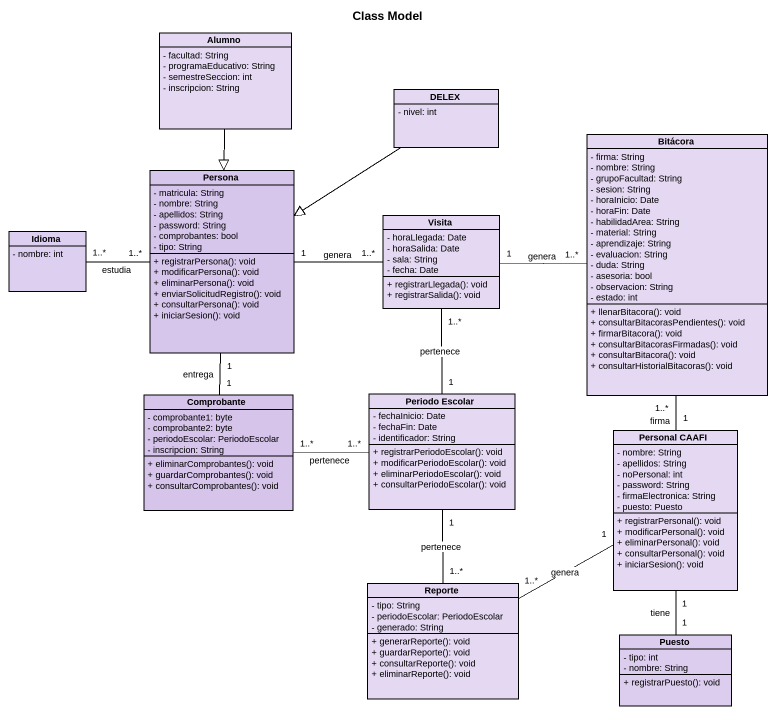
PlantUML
@startuml
title Class Model
hide circle
hide empty members
skinparam classAttributeIconSize 0
class Alumno #E4D8F2 {
  - facultad: String
  - programaEducativo: String
  - semestreSeccion: int
  - inscripcion: String
}
class DELEX #E4D8F2 {
  - nivel: int
}
class Bitácora #E4D8F2 {
  - firma: String
  - nombre: String
  - grupoFacultad: String
  - sesion: String
  - horaInicio: Date
  - horaFin: Date
  - habilidadArea: String
  - material: String
  - aprendizaje: String
  - evaluacion: String
  - duda: String
  - asesoria: bool
  - observacion: String
  - estado: int
  + llenarBitacora(): void
  + consultarBitacorasPendientes(): void
  + firmarBitacora(): void
  + consultarBitacorasFirmadas(): void
  + consultarBitacora(): void
  + consultarHistorialBitacoras(): void
}
class Persona #D7C6EC {
  - matricula: String
  - nombre: String
  - apellidos: String
  - password: String
  - comprobantes: bool
  - tipo: String
  + registrarPersona(): void
  + modificarPersona(): void
  + eliminarPersona(): void
  + enviarSolicitudRegistro(): void
  + consultarPersona(): void
  + iniciarSesion(): void
}
class Visita #E4D8F2 {
  - horaLlegada: Date
  - horaSalida: Date
  - sala: String
  - fecha: Date
  + registrarLlegada(): void
  + registrarSalida(): void
}
class Idioma #DDCFEF {
  - nombre: int
}
class Comprobante #D6C4EB {
  - comprobante1: byte
  - comprobante2: byte
  - periodoEscolar: PeriodoEscolar
  - inscripcion: String
  + eliminarComprobantes(): void
  + guardarComprobantes(): void
  + consultarComprobantes(): void
}
class "Periodo Escolar" as Periodo_Escolar #E4D8F2 {
  - fechaInicio: Date
  - fechaFin: Date
  - identificador: String
  + registrarPeriodoEscolar(): void
  + modificarPeriodoEscolar(): void
  + eliminarPeriodoEscolar(): void
  + consultarPeriodoEscolar(): void
}
class "Personal CAAFI" as Personal_CAAFI #E4D8F2 {
  - nombre: String
  - apellidos: String
  - noPersonal: int
  - password: String
  - firmaElectronica: String
  - puesto: Puesto
  + registrarPersonal(): void
  + modificarPersonal(): void
  + eliminarPersonal(): void
  + consultarPersonal(): void
  + iniciarSesion(): void
}
class Reporte #E4D8F2 {
  - tipo: String
  - periodoEscolar: PeriodoEscolar
  - generado: String
  + generarReporte(): void
  + guardarReporte(): void
  + consultarReporte(): void
  + eliminarReporte(): void
}
class Puesto #DCCDEE {
  - tipo: int
  - nombre: String
  + registrarPuesto(): void
}
Alumno --|> Persona
DELEX --|> Persona
Persona "1" -right- "1..*" Visita : genera
Persona "1" -- "1" Comprobante : entrega
Visita "1" -right- "1..*" Bitácora : genera
Visita "1..*" -- "1" Periodo_Escolar : pertenece
Idioma "1..*" -right- "1..*" Persona : estudia
Comprobante "1..*" -right- "1..*" Periodo_Escolar : pertenece
Periodo_Escolar "1" -- "1..*" Reporte : pertenece
Personal_CAAFI "1" -up- "1..*" Bitácora : firma
Personal_CAAFI "1" -left- "1..*" Reporte : genera
Personal_CAAFI "1" -- "1" Puesto : tiene
@enduml
